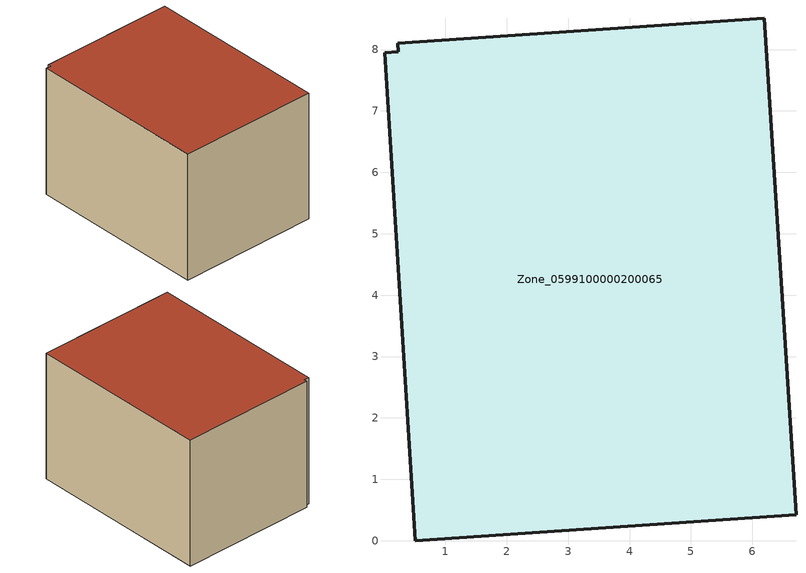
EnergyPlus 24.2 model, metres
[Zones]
Zone_0599100000200065
 floor ground (C_G): 6.71,0.42 0.51,0 0.01,7.95 0.23,7.96 0.22,8.11 6.19,8.51 z0
 wall outside (C_F): 6.71,0.42 6.19,8.51 0.22,8.11 0.23,7.96 0.01,7.95 0.51,0 6.71,0.42 z0:5.71
 roof outside (C_R): 0.51,0 6.71,0.42 6.19,8.51 0.22,8.11 0.23,7.96 0.01,7.95 z5.71
[BUILDING]
Pand.0599100000200065: North Axis=0; Terrain=City; Loads Convergence Tolerance Value=0.04; Temperature Convergence Tolerance Value=0.4; Solar Distribution=FullExterior; Maximum Number of Warmup Days=25; Minimum Number of Warmup Days=1
[Site:Location]
Rotterdam.The.Hague.AP_ZH_NLD Design_Conditions: Latitude=51.96; Longitude=4.45; Time Zone=1; Elevation=-4.5
[SITE:GROUNDTEMPERATURE:BUILDINGSURFACE]
18, 18, 18, 18, 18, 18, 18, 18, 18, 18, 18, 18
[MATERIAL] Thermal Absorptance=0.9; Solar Absorptance=0.7; Visible Absorptance=0.7
Name | Roughness | Thickness | Conductivity | Density | Specific Heat
G.TI.1946-1964 | MediumSmooth | 0.15 | 1 | 540 | 1210
F.TI.1946-1964 | Rough | 0.3 | 0.857143 | 1920 | 840
R.TI.1946-1964 | MediumRough | 0.2 | 0.277778 | 1500 | 1000
[CONSTRUCTION]
C_G: G.TI.1946-1964
C_F: F.TI.1946-1964
C_R: R.TI.1946-1964
[ZONE]
Zone_0599100000200065: Type=1; Multiplier=1; Ceiling Height=Autocalculate; Volume=Autocalculate; Floor Area=autocalculate; Part of Total Floor Area=Yes
[ZONEINFILTRATION:DESIGNFLOWRATE]
Infil_Zone_0599100000200065: Zone or ZoneList or Space or SpaceList=Zone_0599100000200065; Schedule=AlwaysOn; Design Flow Rate Calculation Method=Flow/Area; Flow Rate per Floor Area=0.003; Constant Term Coefficient=1; Temperature Term Coefficient=0; Velocity Term Coefficient=0; Velocity Squared Term Coefficient=0
[HVACTEMPLATE:ZONE:IDEALLOADSAIRSYSTEM]
Zone_0599100000200065: Maximum Heating Supply Air Temperature=50; Minimum Cooling Supply Air Temperature=13; Maximum Heating Supply Air Humidity Ratio=0.0156; Minimum Cooling Supply Air Humidity Ratio=0.0077; Heating Limit=NoLimit; Cooling Limit=NoLimit; Dehumidification Control Type=ConstantSensibleHeatRatio; Cooling Sensible Heat Ratio=0.7; Dehumidification Setpoint=60; Humidification Control Type=None; Humidification Setpoint=30; Outdoor Air Method=None; Outdoor Air Flow Rate per Person=0.00944; Outdoor Air Flow Rate per Zone Floor Area=0; Outdoor Air Flow Rate per Zone=0; Demand Controlled Ventilation Type=None; Outdoor Air Economizer Type=NoEconomizer; Heat Recovery Type=None; Sensible Heat Recovery Effectiveness=0.7; Latent Heat Recovery Effectiveness=0.65
[ZONECONTROL:THERMOSTAT]
ThermostatControl_Zone_0599100000200065: Zone or ZoneList=Zone_0599100000200065; Control Type Schedule=DualSetpointControlType; Control 1=Thermostat_Zone_0599100000200065; Temperature Difference Between Cutout And Setpoint=0
[THERMOSTATSETPOINT:DUALSETPOINT]
Thermostat_Zone_0599100000200065: Heating Setpoint Temperature Schedule=HeatingSetpoint_Zone_0599100000200065; Cooling Setpoint Temperature Schedule=CoolingSetpoint_Zone_0599100000200065
[SCHEDULE:COMPACT]
HeatingSetpoint_Zone_0599100000200065: Through: 12/31, For: AllDays, Until: 24:00, 21
CoolingSetpoint_Zone_0599100000200065: Through: 12/31, For: AllDays, Until: 24:00, 24
DualSetpointControlType: Through: 12/31, For: AllDays, Until: 24:00, 4
AlwaysOn: Through: 12/31, For: AllDays, Until: 24:00, 1
